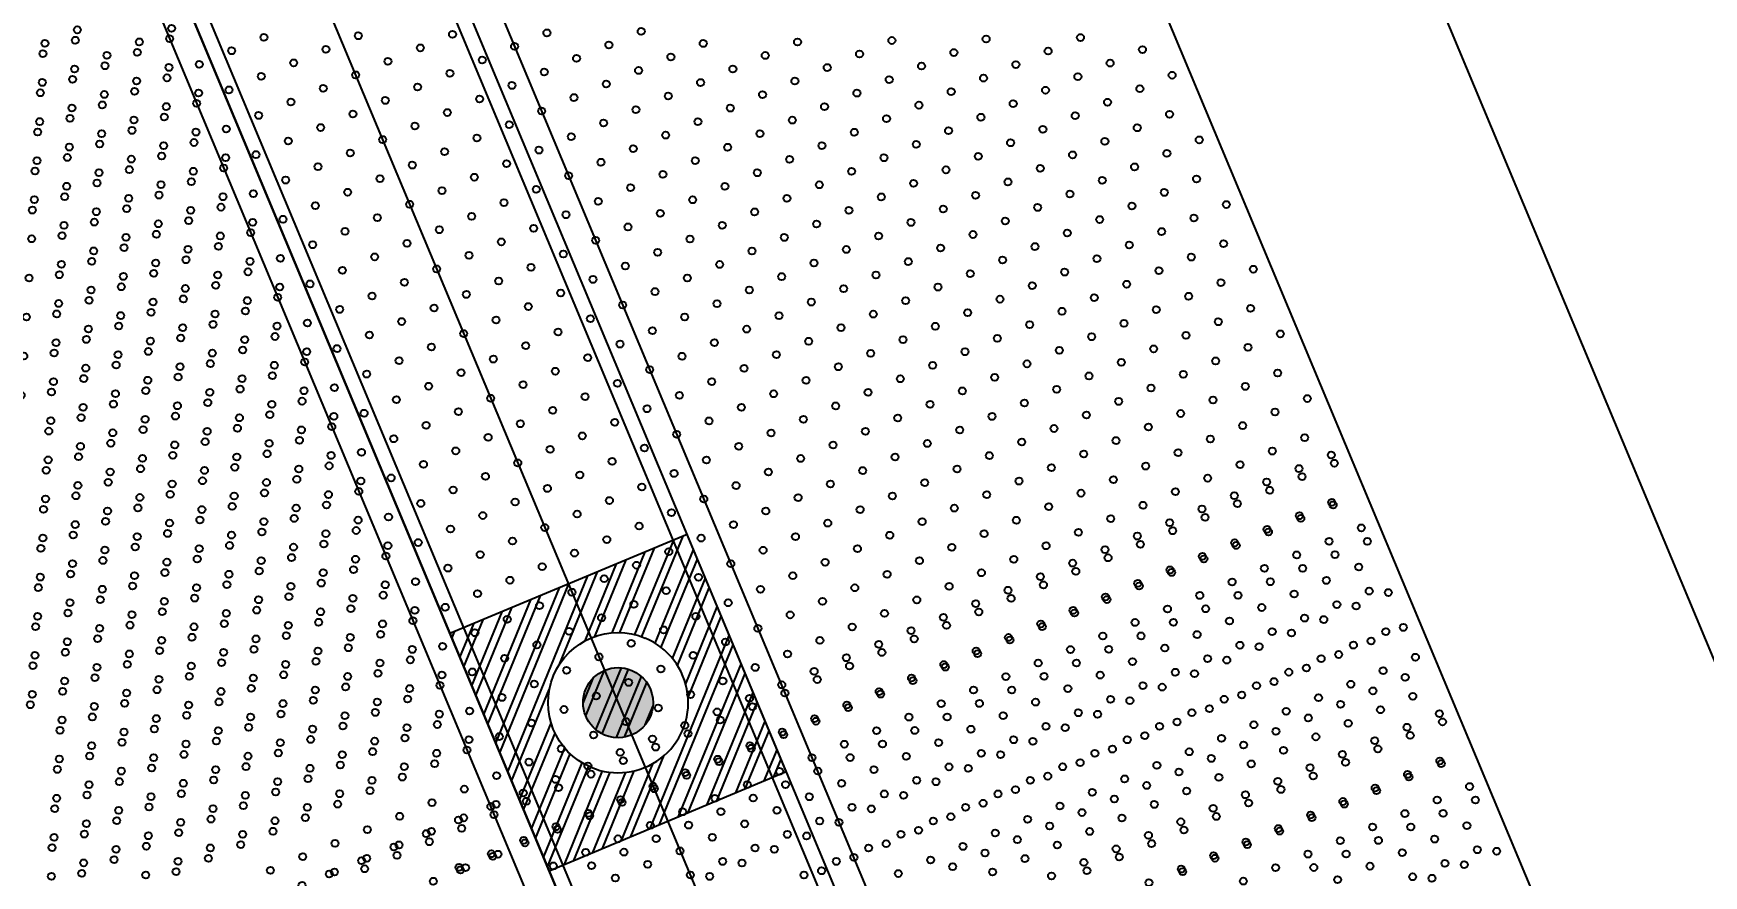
# Model space of a CAD drawing. Header units: millimetres. Extents: x 712803 to 922331, y -1382701 to -1225629.
# Drawn here: x 789818 to 791248, y -1316039 to -1315318 of the extents above; entities that cross this region are included whole.
import ezdxf

# ---------------------------------------------------------------- set-up
doc = ezdxf.new("R2010")
doc.units = ezdxf.units.MM
doc.header["$LTSCALE"] = 10
doc.header["$MEASUREMENT"] = 0
doc.linetypes.add('ACAD_ISO05W100', pattern=[33, 24, -3, 0, -3, 0, -3])
for name, color, linetype in [('I—平顶—分格线', 8, 'Continuous'), ('I—平顶—喷淋', 21, 'Continuous'), ('I—平顶—填充01(线状)', 8, 'Continuous'), ('I—平顶—暖通', 144, 'Continuous'), ('I—平顶—消防设施', 10, 'Continuous'), ('I—平顶—造型', 122, 'Continuous'), ('I—装饰—尺寸标注', 232, 'Continuous')]:
    doc.layers.add(name, color=color, linetype=linetype)
doc.styles.add('ARIAL', font='arial.ttf')
doc.dimstyles.new('XD30', dxfattribs={"dimscale": 30, "dimtxt": 2.5, "dimasz": 1, "dimexe": 1, "dimexo": 1, "dimgap": 0.8, "dimtad": 1, "dimdec": 0, "dimrnd": 5, "dimdsep": 46, "dimtxsty": 'ARIAL', "dimblk1": 'ARCHTICK', "dimblk2": 'ARCHTICK', "dimsah": 1, "dimcen": -0.9, "dimdle": 1, "dimclrd": 256, "dimclre": 256, "dimclrt": 40, "dimaunit": 1, "dimadec": 0, "dimazin": 0, "dimtfac": 0.35, "dimtdec": 0, "dimtix": 1, "dimtmove": 2, "dimatfit": 3, "dimldrblk": 'ARCHTICK', "dimfxl": 0, "dimtvp": 0.8, "dimtolj": 1, "dimtzin": 0, "dimarcsym": 0})

# ---------------------------------------------------------------- blocks, each defined once
blk = doc.blocks.new('_ArchTick')
at = {"color": 0, "linetype": 'ByBlock', "const_width": 0.15}
blk.add_lwpolyline([(-0.5, -0.5), (0.5, 0.5)], dxfattribs=at)
blk = doc.blocks.new('*D1586')
at = {"layer": 'Defpoints', "color": 0, "ltscale": 50, "transparency": 16777216}
for p in [(712802.6, -1325596.1, 277.1), (794966.1, -1327810.6, 276.8), (794557.8, -1327981.3)]:
    blk.add_point(p, dxfattribs=at)
at = {"layer": 'I—装饰—尺寸标注', "lineweight": -2, "ltscale": 50, "transparency": 16777216}
for p, q in [((781534.8, -1296829.9), (794569.3, -1328009)), ((781408, -1296915.4), (781574.1, -1296846)), ((794673.4, -1327932.9), (794530.1, -1327992.9))]:
    blk.add_line(p, q, dxfattribs=at)
at = {"layer": 'I—装饰—尺寸标注', "lineweight": -2, "ltscale": 50, "transparency": 16777216, "xscale": 30, "yscale": 30, "zscale": 30}
for p, rotation in [((781546.4, -1296857.5), 112.6875065896419), ((794557.8, -1327981.3), 292.6875065896419)]:
    blk.add_blockref('_ArchTick', p, dxfattribs=dict(at, rotation=rotation))
at = {"layer": 'I—装饰—尺寸标注', "color": 40, "ltscale": 50, "transparency": 16777216, "insert": (788109.6, -1312395.4), "char_height": 75, "attachment_point": 5, "rotation": 292.6875, "style": 'ARIAL'}
blk.add_mtext('\\A1;33735', dxfattribs=at)
blk = doc.blocks.new('*U1700')
for p, q in [((269.01, 80.59), (3847.14, 80.59)), ((273.75, 75.85), (3842.4, 75.85)), ((273.75, 40.3), (3842.4, 40.3)), ((3847.14, 0), (269.01, 0)), ((3842.4, 4.74), (273.75, 4.74))]:
    blk.add_line(p, q)
blk = doc.blocks.new('上下喷1111')
h = blk.add_hatch(color=256)
h.dxf.hatch_style = 1
edge = h.paths.add_edge_path()
edge.add_arc((0, 0), 0.5, 0, 180)
edge.add_arc((0, 0), 0.5, 180, 360)
at = {"elevation": 0}
for points in [[(-1, 0, -1), (1, 0, 0.084041)], [(-1, 0, 1), (1, 0, -0.084041)]]:
    blk.add_lwpolyline(points, format="xyb", dxfattribs=at)
blk.add_lwpolyline([(0.5, 0, 1), (-0.5, 0, 1)], format="xyb", close=True, dxfattribs=at)
blk = doc.blocks.new('4560')
at = {"layer": 'I—平顶—分格线', "color": 1}
for centre in [(-2960, -20), (-2880, -20), (-2800, -20), (-2720, -20), (-2640, -20), (-2920, -35), (-2840, -35), (-2760, -35), (-2680, -35), (-2600, -35), (-2960, -50), (-2880, -50), (-2800, -50), (-2720, -50), (-2640, -50), (-2920, -65), (-2840, -65), (-2760, -65), (-2680, -65), (-2600, -65), (-2960, -80), (-2880, -80), (-2800, -80), (-2720, -80), (-2640, -80), (-2920, -95), (-2840, -95), (-2760, -95), (-2680, -95), (-2600, -95), (-2960, -110), (-2880, -110), (-2800, -110), (-2720, -110), (-2640, -110), (-2920, -125), (-2840, -125), (-2760, -125), (-2680, -125), (-2960, -140), (-2880, -140), (-2800, -140), (-2720, -140), (-2640, -140), (-2920, -155), (-2840, -155), (-2760, -155), (-2680, -155), (-2960, -170), (-2880, -170), (-2800, -170), (-2720, -170), (-2640, -170), (-2920, -185), (-2840, -185), (-2760, -185), (-2680, -185), (-2960, -200), (-2880, -200), (-2800, -200), (-2720, -200), (-2920, -215), (-2840, -215), (-2760, -215), (-2680, -215), (-2960, -230), (-2880, -230), (-2800, -230), (-2720, -230), (-2920, -245), (-2840, -245), (-2760, -245), (-2680, -245), (-2960, -260), (-2880, -260), (-2800, -260), (-2720, -260), (-2920, -275), (-2840, -275), (-2760, -275), (-2680, -275), (-2960, -290), (-2880, -290), (-2800, -290), (-2720, -290), (-2920, -305), (-2840, -305), (-2760, -305), (-2960, -320), (-2880, -320), (-2800, -320), (-2720, -320), (-2920, -335), (-2840, -335), (-2760, -335), (-2960, -350), (-2880, -350), (-2800, -350), (-2720, -350), (-2920, -365), (-2840, -365), (-2760, -365), (-2960, -380), (-2880, -380), (-2800, -380), (-2720, -380), (-2920, -395), (-2840, -395), (-2760, -395), (-2960, -410), (-2880, -410), (-2800, -410), (-2920, -425), (-2840, -425), (-2760, -425), (-2960, -440), (-2880, -440), (-2800, -440), (-2920, -455), (-2840, -455), (-2760, -455), (-2960, -470), (-2880, -470), (-2800, -470), (-2920, -485), (-2840, -485), (-2960, -500), (-2880, -500), (-2800, -500), (-2920, -515), (-2840, -515), (-2960, -530), (-2880, -530), (-2800, -530), (-2920, -545), (-2840, -545), (-2960, -560), (-2880, -560), (-2800, -560), (-2920, -575), (-2840, -575), (-2960, -590), (-2880, -590), (-2920, -605), (-2840, -605), (-2960, -620), (-2880, -620), (-2920, -635), (-2840, -635), (-2960, -650), (-2880, -650), (-2920, -665), (-2840, -665), (-2960, -680), (-2880, -680), (-2920, -695), (-2960, -710), (-2880, -710), (-2920, -725), (-2960, -740), (-2880, -740), (-2920, -755), (-2960, -770), (-2920, -785), (-2960, -800), (-2920, -815), (-2960, -830), (-2920, -845), (-2960, -860), (-2960, -890), (-2960, -920), (-2960, -950)]:
    blk.add_circle(centre, 3, dxfattribs=at)
blk = doc.blocks.new('30-1')
at = {"layer": 'I—平顶—分格线'}
for centre in [(-905, -805.6), (-875, -805.6), (-920, -835.6), (-890, -835.6), (-860, -835.6), (-830, -835.6), (-800, -835.6), (-935, -865.6), (-905, -865.6), (-875, -865.6), (-845, -865.6), (-815, -865.6), (-785, -865.6), (-755, -865.6), (-725, -865.6), (-950, -895.6), (-920, -895.6), (-890, -895.6), (-860, -895.6), (-830, -895.6), (-800, -895.6), (-770, -895.6), (-740, -895.6), (-710, -895.6), (-680, -895.6), (-650, -895.6), (-965, -925.6), (-935, -925.6), (-905, -925.6), (-875, -925.6), (-845, -925.6), (-815, -925.6), (-785, -925.6), (-755, -925.6), (-725, -925.6), (-695, -925.6), (-665, -925.6), (-635, -925.6), (-605, -925.6), (-575, -925.6), (-950, -955.6), (-920, -955.6), (-890, -955.6), (-860, -955.6), (-830, -955.6), (-800, -955.6), (-770, -955.6), (-740, -955.6), (-710, -955.6), (-680, -955.6), (-650, -955.6), (-620, -955.6), (-590, -955.6), (-560, -955.6), (-530, -955.6), (-500, -955.6), (-965, -985.6), (-935, -985.6), (-905, -985.6), (-875, -985.6), (-845, -985.6), (-815, -985.6), (-785, -985.6), (-755, -985.6), (-725, -985.6), (-695, -985.6), (-665, -985.6), (-635, -985.6), (-605, -985.6), (-575, -985.6), (-545, -985.6), (-515, -985.6), (-485, -985.6), (-455, -985.6), (-425, -985.6), (-980, -1015.6), (-950, -1015.6), (-920, -1015.6), (-890, -1015.6), (-860, -1015.6), (-830, -1015.6), (-800, -1015.6), (-770, -1015.6), (-740, -1015.6), (-710, -1015.6), (-680, -1015.6), (-650, -1015.6), (-620, -1015.6), (-590, -1015.6), (-560, -1015.6), (-530, -1015.6), (-500, -1015.6), (-470, -1015.6), (-440, -1015.6), (-410, -1015.6), (-380, -1015.6), (-995, -1045.6), (-965, -1045.6), (-935, -1045.6), (-905, -1045.6), (-875, -1045.6), (-845, -1045.6), (-815, -1045.6), (-785, -1045.6), (-755, -1045.6), (-725, -1045.6), (-695, -1045.6), (-665, -1045.6), (-635, -1045.6), (-605, -1045.6), (-575, -1045.6), (-545, -1045.6), (-515, -1045.6), (-485, -1045.6), (-455, -1045.6), (-425, -1045.6), (-395, -1045.6), (-365, -1045.6), (-335, -1045.6), (-305, -1045.6), (-1010, -1075.6), (-980, -1075.6), (-950, -1075.6), (-920, -1075.6), (-890, -1075.6), (-860, -1075.6), (-830, -1075.6), (-800, -1075.6), (-770, -1075.6), (-740, -1075.6), (-710, -1075.6), (-680, -1075.6), (-650, -1075.6), (-620, -1075.6), (-590, -1075.6), (-560, -1075.6), (-530, -1075.6), (-500, -1075.6), (-470, -1075.6), (-440, -1075.6), (-410, -1075.6), (-380, -1075.6), (-350, -1075.6), (-320, -1075.6), (-290, -1075.6), (-260, -1075.6), (-230, -1075.6), (-1025, -1105.6), (-995, -1105.6), (-965, -1105.6), (-935, -1105.6), (-905, -1105.6), (-875, -1105.6), (-845, -1105.6), (-815, -1105.6), (-785, -1105.6), (-755, -1105.6), (-725, -1105.6), (-695, -1105.6), (-665, -1105.6), (-635, -1105.6), (-605, -1105.6), (-575, -1105.6), (-545, -1105.6), (-515, -1105.6), (-485, -1105.6), (-455, -1105.6), (-425, -1105.6), (-395, -1105.6), (-365, -1105.6), (-335, -1105.6), (-305, -1105.6), (-275, -1105.6), (-245, -1105.6), (-215, -1105.6), (-185, -1105.6), (-155, -1105.6), (-1040, -1135.6), (-1010, -1135.6), (-980, -1135.6), (-950, -1135.6), (-920, -1135.6), (-890, -1135.6), (-860, -1135.6), (-830, -1135.6), (-800, -1135.6), (-770, -1135.6), (-740, -1135.6), (-710, -1135.6), (-680, -1135.6), (-650, -1135.6), (-620, -1135.6), (-590, -1135.6), (-560, -1135.6), (-530, -1135.6), (-500, -1135.6), (-470, -1135.6), (-440, -1135.6), (-410, -1135.6), (-380, -1135.6), (-350, -1135.6), (-320, -1135.6), (-290, -1135.6), (-260, -1135.6), (-230, -1135.6), (-200, -1135.6), (-170, -1135.6), (-140, -1135.6), (-110, -1135.6), (-80, -1135.6), (-1055, -1165.6), (-1025, -1165.6), (-995, -1165.6), (-965, -1165.6), (-935, -1165.6), (-905, -1165.6), (-875, -1165.6), (-845, -1165.6), (-815, -1165.6), (-785, -1165.6), (-755, -1165.6), (-725, -1165.6), (-695, -1165.6), (-665, -1165.6), (-635, -1165.6), (-605, -1165.6), (-575, -1165.6), (-545, -1165.6), (-515, -1165.6), (-485, -1165.6), (-455, -1165.6), (-425, -1165.6), (-395, -1165.6), (-365, -1165.6), (-335, -1165.6), (-305, -1165.6), (-275, -1165.6), (-245, -1165.6), (-215, -1165.6), (-185, -1165.6), (-155, -1165.6), (-125, -1165.6), (-95, -1165.6), (-65, -1165.6), (-35, -1165.6), (-1070, -1195.6), (-1040, -1195.6), (-1010, -1195.6), (-980, -1195.6), (-950, -1195.6), (-920, -1195.6), (-890, -1195.6), (-860, -1195.6), (-830, -1195.6), (-800, -1195.6), (-770, -1195.6), (-740, -1195.6), (-710, -1195.6), (-680, -1195.6), (-650, -1195.6), (-620, -1195.6), (-590, -1195.6), (-560, -1195.6), (-530, -1195.6), (-500, -1195.6), (-470, -1195.6), (-440, -1195.6), (-410, -1195.6), (-380, -1195.6), (-350, -1195.6), (-320, -1195.6), (-290, -1195.6), (-260, -1195.6), (-230, -1195.6), (-200, -1195.6), (-170, -1195.6), (-140, -1195.6), (-110, -1195.6), (-80, -1195.6), (-50, -1195.6), (-20, -1195.6), (-1085, -1225.6), (-1055, -1225.6), (-1025, -1225.6), (-995, -1225.6), (-965, -1225.6), (-935, -1225.6), (-905, -1225.6), (-875, -1225.6), (-845, -1225.6), (-815, -1225.6), (-785, -1225.6), (-755, -1225.6), (-725, -1225.6), (-695, -1225.6), (-665, -1225.6), (-635, -1225.6), (-605, -1225.6), (-575, -1225.6), (-545, -1225.6), (-515, -1225.6), (-485, -1225.6), (-455, -1225.6), (-425, -1225.6), (-395, -1225.6), (-365, -1225.6), (-335, -1225.6), (-305, -1225.6), (-275, -1225.6), (-245, -1225.6), (-215, -1225.6), (-185, -1225.6), (-155, -1225.6), (-125, -1225.6), (-95, -1225.6), (-65, -1225.6), (-35, -1225.6), (-1100, -1255.6), (-1070, -1255.6), (-1040, -1255.6), (-1010, -1255.6), (-980, -1255.6), (-950, -1255.6), (-920, -1255.6), (-890, -1255.6), (-860, -1255.6), (-830, -1255.6), (-800, -1255.6), (-770, -1255.6), (-740, -1255.6), (-710, -1255.6), (-680, -1255.6), (-650, -1255.6), (-620, -1255.6), (-590, -1255.6), (-560, -1255.6), (-530, -1255.6), (-500, -1255.6), (-470, -1255.6), (-440, -1255.6), (-410, -1255.6), (-380, -1255.6), (-350, -1255.6), (-320, -1255.6), (-290, -1255.6), (-260, -1255.6), (-230, -1255.6), (-200, -1255.6), (-170, -1255.6), (-140, -1255.6), (-110, -1255.6), (-80, -1255.6), (-50, -1255.6), (-20, -1255.6), (-1115, -1285.6), (-1085, -1285.6), (-1055, -1285.6), (-1025, -1285.6), (-995, -1285.6), (-965, -1285.6), (-935, -1285.6), (-905, -1285.6), (-875, -1285.6), (-845, -1285.6), (-815, -1285.6), (-785, -1285.6), (-755, -1285.6), (-725, -1285.6), (-695, -1285.6), (-665, -1285.6), (-635, -1285.6), (-605, -1285.6), (-575, -1285.6), (-545, -1285.6), (-515, -1285.6), (-485, -1285.6), (-455, -1285.6), (-425, -1285.6), (-395, -1285.6), (-365, -1285.6), (-335, -1285.6), (-305, -1285.6), (-275, -1285.6), (-245, -1285.6), (-215, -1285.6), (-185, -1285.6), (-155, -1285.6), (-125, -1285.6), (-95, -1285.6), (-65, -1285.6), (-35, -1285.6), (-1130, -1315.6), (-1100, -1315.6), (-1070, -1315.6), (-1040, -1315.6), (-1010, -1315.6), (-980, -1315.6), (-950, -1315.6), (-920, -1315.6), (-890, -1315.6), (-860, -1315.6), (-830, -1315.6), (-800, -1315.6), (-770, -1315.6), (-740, -1315.6), (-710, -1315.6), (-680, -1315.6), (-650, -1315.6), (-620, -1315.6), (-590, -1315.6), (-560, -1315.6), (-530, -1315.6), (-500, -1315.6), (-470, -1315.6), (-440, -1315.6), (-410, -1315.6), (-380, -1315.6), (-350, -1315.6), (-320, -1315.6), (-290, -1315.6), (-260, -1315.6), (-230, -1315.6), (-200, -1315.6), (-170, -1315.6), (-140, -1315.6), (-110, -1315.6), (-80, -1315.6), (-50, -1315.6), (-20, -1315.6), (-1115, -1345.6), (-1085, -1345.6), (-1055, -1345.6), (-1025, -1345.6), (-995, -1345.6), (-965, -1345.6), (-935, -1345.6), (-905, -1345.6), (-875, -1345.6), (-845, -1345.6), (-815, -1345.6), (-785, -1345.6), (-755, -1345.6), (-725, -1345.6), (-695, -1345.6), (-665, -1345.6), (-635, -1345.6), (-605, -1345.6), (-575, -1345.6), (-545, -1345.6), (-515, -1345.6), (-485, -1345.6), (-455, -1345.6), (-425, -1345.6), (-395, -1345.6), (-365, -1345.6), (-335, -1345.6), (-305, -1345.6), (-275, -1345.6), (-245, -1345.6), (-215, -1345.6), (-185, -1345.6), (-155, -1345.6), (-125, -1345.6), (-95, -1345.6), (-65, -1345.6), (-35, -1345.6), (-1130, -1375.6), (-1100, -1375.6), (-1070, -1375.6), (-1040, -1375.6), (-1010, -1375.6), (-980, -1375.6), (-950, -1375.6), (-920, -1375.6), (-890, -1375.6), (-860, -1375.6), (-830, -1375.6), (-800, -1375.6), (-770, -1375.6), (-740, -1375.6), (-710, -1375.6), (-680, -1375.6), (-650, -1375.6), (-620, -1375.6), (-590, -1375.6), (-560, -1375.6), (-530, -1375.6), (-500, -1375.6), (-470, -1375.6), (-440, -1375.6), (-410, -1375.6), (-380, -1375.6), (-350, -1375.6), (-320, -1375.6), (-290, -1375.6), (-260, -1375.6), (-230, -1375.6), (-200, -1375.6), (-170, -1375.6), (-140, -1375.6), (-110, -1375.6), (-80, -1375.6), (-50, -1375.6), (-20, -1375.6), (-1145, -1405.6), (-1115, -1405.6), (-1085, -1405.6), (-1055, -1405.6), (-1025, -1405.6), (-995, -1405.6), (-965, -1405.6), (-935, -1405.6), (-905, -1405.6), (-875, -1405.6), (-845, -1405.6), (-815, -1405.6), (-785, -1405.6), (-755, -1405.6), (-725, -1405.6), (-695, -1405.6), (-665, -1405.6), (-635, -1405.6), (-605, -1405.6), (-575, -1405.6), (-545, -1405.6), (-515, -1405.6), (-485, -1405.6), (-455, -1405.6), (-425, -1405.6), (-395, -1405.6), (-365, -1405.6), (-335, -1405.6), (-305, -1405.6), (-275, -1405.6), (-245, -1405.6), (-215, -1405.6), (-185, -1405.6), (-155, -1405.6), (-125, -1405.6), (-95, -1405.6), (-65, -1405.6), (-35, -1405.6), (-1160, -1435.6), (-1130, -1435.6), (-1100, -1435.6), (-1070, -1435.6), (-1040, -1435.6), (-1010, -1435.6), (-980, -1435.6), (-950, -1435.6), (-920, -1435.6), (-890, -1435.6), (-860, -1435.6), (-830, -1435.6), (-800, -1435.6), (-770, -1435.6), (-740, -1435.6), (-710, -1435.6), (-680, -1435.6), (-650, -1435.6), (-620, -1435.6), (-590, -1435.6), (-560, -1435.6), (-530, -1435.6), (-500, -1435.6), (-470, -1435.6), (-440, -1435.6), (-410, -1435.6), (-380, -1435.6), (-350, -1435.6), (-320, -1435.6), (-290, -1435.6), (-260, -1435.6), (-230, -1435.6), (-200, -1435.6), (-170, -1435.6), (-140, -1435.6), (-110, -1435.6), (-80, -1435.6), (-50, -1435.6), (-20, -1435.6), (-1145, -1465.6), (-1115, -1465.6), (-1085, -1465.6), (-1055, -1465.6), (-1025, -1465.6), (-995, -1465.6), (-965, -1465.6), (-935, -1465.6), (-905, -1465.6), (-875, -1465.6), (-845, -1465.6), (-815, -1465.6), (-785, -1465.6), (-755, -1465.6), (-725, -1465.6), (-695, -1465.6), (-665, -1465.6), (-635, -1465.6), (-605, -1465.6), (-575, -1465.6), (-545, -1465.6), (-515, -1465.6), (-485, -1465.6), (-455, -1465.6), (-425, -1465.6), (-395, -1465.6), (-365, -1465.6), (-335, -1465.6), (-305, -1465.6), (-275, -1465.6), (-245, -1465.6), (-215, -1465.6), (-185, -1465.6), (-155, -1465.6), (-125, -1465.6), (-95, -1465.6), (-65, -1465.6), (-35, -1465.6), (-1070, -1495.6), (-1040, -1495.6), (-1010, -1495.6), (-980, -1495.6), (-950, -1495.6), (-920, -1495.6), (-890, -1495.6), (-860, -1495.6), (-830, -1495.6), (-800, -1495.6), (-770, -1495.6), (-740, -1495.6), (-710, -1495.6), (-680, -1495.6), (-650, -1495.6), (-620, -1495.6), (-590, -1495.6), (-560, -1495.6), (-530, -1495.6), (-500, -1495.6), (-470, -1495.6), (-440, -1495.6), (-410, -1495.6), (-380, -1495.6), (-350, -1495.6), (-320, -1495.6), (-290, -1495.6), (-260, -1495.6), (-230, -1495.6), (-200, -1495.6), (-170, -1495.6), (-140, -1495.6), (-110, -1495.6), (-80, -1495.6), (-50, -1495.6), (-20, -1495.6), (-995, -1525.6), (-965, -1525.6), (-935, -1525.6), (-905, -1525.6), (-875, -1525.6), (-845, -1525.6), (-815, -1525.6), (-785, -1525.6), (-755, -1525.6), (-725, -1525.6), (-695, -1525.6), (-665, -1525.6), (-635, -1525.6), (-605, -1525.6), (-575, -1525.6), (-545, -1525.6), (-515, -1525.6), (-485, -1525.6), (-455, -1525.6), (-425, -1525.6), (-395, -1525.6), (-365, -1525.6), (-335, -1525.6), (-305, -1525.6), (-275, -1525.6), (-245, -1525.6), (-215, -1525.6), (-185, -1525.6), (-155, -1525.6), (-125, -1525.6), (-95, -1525.6), (-65, -1525.6), (-35, -1525.6), (-920, -1555.6), (-890, -1555.6), (-860, -1555.6), (-830, -1555.6), (-800, -1555.6), (-770, -1555.6), (-740, -1555.6), (-710, -1555.6), (-680, -1555.6), (-650, -1555.6), (-620, -1555.6), (-590, -1555.6), (-560, -1555.6), (-530, -1555.6), (-500, -1555.6), (-470, -1555.6), (-440, -1555.6), (-410, -1555.6), (-380, -1555.6), (-350, -1555.6), (-320, -1555.6), (-290, -1555.6), (-260, -1555.6), (-230, -1555.6), (-200, -1555.6), (-170, -1555.6), (-140, -1555.6), (-110, -1555.6), (-80, -1555.6), (-50, -1555.6), (-20, -1555.6), (-845, -1585.6), (-815, -1585.6), (-785, -1585.6), (-755, -1585.6), (-725, -1585.6), (-695, -1585.6), (-665, -1585.6), (-635, -1585.6), (-605, -1585.6), (-575, -1585.6), (-545, -1585.6), (-515, -1585.6), (-485, -1585.6), (-455, -1585.6), (-425, -1585.6), (-395, -1585.6), (-365, -1585.6), (-335, -1585.6), (-305, -1585.6), (-275, -1585.6), (-245, -1585.6), (-215, -1585.6), (-185, -1585.6), (-155, -1585.6), (-125, -1585.6), (-95, -1585.6), (-65, -1585.6), (-35, -1585.6), (-770, -1615.6), (-740, -1615.6), (-710, -1615.6), (-680, -1615.6), (-650, -1615.6), (-620, -1615.6), (-590, -1615.6), (-560, -1615.6), (-530, -1615.6), (-500, -1615.6), (-470, -1615.6), (-440, -1615.6), (-410, -1615.6), (-380, -1615.6), (-350, -1615.6), (-320, -1615.6), (-290, -1615.6), (-260, -1615.6), (-230, -1615.6), (-200, -1615.6), (-170, -1615.6), (-140, -1615.6), (-110, -1615.6), (-80, -1615.6), (-50, -1615.6), (-20, -1615.6), (-725, -1645.6), (-695, -1645.6), (-665, -1645.6), (-635, -1645.6), (-605, -1645.6), (-575, -1645.6), (-545, -1645.6), (-515, -1645.6), (-485, -1645.6), (-455, -1645.6), (-425, -1645.6), (-395, -1645.6), (-365, -1645.6), (-335, -1645.6), (-305, -1645.6), (-275, -1645.6), (-245, -1645.6), (-215, -1645.6), (-185, -1645.6), (-155, -1645.6), (-125, -1645.6), (-95, -1645.6), (-65, -1645.6), (-35, -1645.6), (-650, -1675.6), (-620, -1675.6), (-590, -1675.6), (-560, -1675.6), (-530, -1675.6), (-500, -1675.6), (-470, -1675.6), (-440, -1675.6), (-410, -1675.6), (-380, -1675.6), (-350, -1675.6), (-320, -1675.6), (-290, -1675.6), (-260, -1675.6), (-230, -1675.6), (-200, -1675.6), (-170, -1675.6), (-140, -1675.6), (-110, -1675.6), (-80, -1675.6), (-50, -1675.6), (-20, -1675.6), (-575, -1705.6), (-545, -1705.6), (-515, -1705.6), (-485, -1705.6), (-455, -1705.6), (-425, -1705.6), (-395, -1705.6), (-365, -1705.6), (-335, -1705.6), (-305, -1705.6), (-275, -1705.6), (-245, -1705.6), (-215, -1705.6), (-185, -1705.6), (-155, -1705.6), (-125, -1705.6), (-95, -1705.6), (-65, -1705.6), (-35, -1705.6), (-500, -1735.6), (-470, -1735.6), (-440, -1735.6), (-410, -1735.6), (-380, -1735.6), (-350, -1735.6), (-320, -1735.6), (-290, -1735.6), (-260, -1735.6), (-230, -1735.6), (-200, -1735.6), (-170, -1735.6), (-140, -1735.6), (-110, -1735.6), (-80, -1735.6), (-50, -1735.6), (-20, -1735.6), (-425, -1765.6), (-395, -1765.6), (-365, -1765.6), (-335, -1765.6), (-305, -1765.6), (-275, -1765.6), (-245, -1765.6), (-215, -1765.6), (-185, -1765.6), (-155, -1765.6), (-125, -1765.6), (-95, -1765.6), (-65, -1765.6), (-35, -1765.6), (-350, -1795.6), (-320, -1795.6), (-290, -1795.6), (-260, -1795.6), (-230, -1795.6), (-200, -1795.6), (-170, -1795.6), (-140, -1795.6), (-110, -1795.6), (-80, -1795.6), (-50, -1795.6), (-20, -1795.6), (-305, -1825.6), (-275, -1825.6), (-245, -1825.6), (-215, -1825.6), (-185, -1825.6), (-155, -1825.6), (-125, -1825.6), (-95, -1825.6), (-65, -1825.6), (-35, -1825.6), (-320, -1855.6), (-290, -1855.6), (-260, -1855.6), (-230, -1855.6), (-200, -1855.6), (-170, -1855.6), (-140, -1855.6), (-110, -1855.6), (-80, -1855.6), (-50, -1855.6), (-20, -1855.6), (-335, -1885.6), (-305, -1885.6), (-275, -1885.6), (-245, -1885.6), (-215, -1885.6), (-185, -1885.6), (-155, -1885.6), (-125, -1885.6), (-95, -1885.6), (-65, -1885.6), (-35, -1885.6), (-350, -1915.6), (-320, -1915.6), (-290, -1915.6), (-260, -1915.6), (-230, -1915.6), (-200, -1915.6), (-170, -1915.6), (-140, -1915.6), (-110, -1915.6), (-80, -1915.6), (-50, -1915.6), (-20, -1915.6), (-335, -1945.6), (-305, -1945.6), (-275, -1945.6), (-245, -1945.6), (-215, -1945.6), (-185, -1945.6), (-155, -1945.6), (-125, -1945.6), (-95, -1945.6), (-65, -1945.6), (-35, -1945.6), (-350, -1975.6), (-320, -1975.6), (-290, -1975.6), (-260, -1975.6), (-230, -1975.6), (-200, -1975.6), (-170, -1975.6), (-140, -1975.6), (-110, -1975.6), (-80, -1975.6), (-50, -1975.6), (-20, -1975.6), (-365, -2005.6), (-335, -2005.6), (-305, -2005.6), (-275, -2005.6), (-245, -2005.6), (-215, -2005.6), (-185, -2005.6), (-155, -2005.6), (-125, -2005.6), (-95, -2005.6), (-65, -2005.6), (-35, -2005.6), (-380, -2035.6), (-350, -2035.6), (-320, -2035.6), (-290, -2035.6), (-260, -2035.6), (-230, -2035.6), (-200, -2035.6), (-170, -2035.6), (-140, -2035.6), (-110, -2035.6), (-80, -2035.6), (-50, -2035.6), (-20, -2035.6), (-395, -2065.6), (-365, -2065.6), (-335, -2065.6), (-305, -2065.6), (-275, -2065.6), (-245, -2065.6), (-215, -2065.6), (-185, -2065.6), (-155, -2065.6), (-125, -2065.6), (-95, -2065.6), (-65, -2065.6), (-35, -2065.6), (-320, -2095.6), (-290, -2095.6), (-260, -2095.6), (-230, -2095.6), (-200, -2095.6), (-170, -2095.6), (-140, -2095.6), (-110, -2095.6), (-80, -2095.6), (-50, -2095.6), (-20, -2095.6)]:
    blk.add_circle(centre, 3, dxfattribs=at)

msp = doc.modelspace()

# ---------------------------------------------------------------- hatches: boundary and pattern name
at = {"layer": 'I—平顶—填充01(线状)', "extrusion": (0.000109945, 4.5974e-05, 1)}
h = msp.add_hatch(dxfattribs=at)
h.set_pattern_fill('ANSI32', color=256, scale=50, angle=0.0069)
h.set_pattern_definition([(67.696116, (788037.75, -1347464.275), (-17.3472, 7.115979), []), (67.696116, (788045.904, -1347460.864), (-17.3472, 7.115979), [])])
h.paths.add_polyline_path([(790377.5, -1315747.3), (790174.5, -1315832.2), (790259.4, -1316035.2), (790462.4, -1315950.3)])
edge = h.paths.add_edge_path(flags=16)
edge.add_arc((790318.5, -1315891.2), 60, 247.2435, 427.2435)
edge = h.paths.add_edge_path(flags=16)
edge.add_arc((790318.5, -1315891.2), 60, 67.2435, 247.2435, ccw=False)
edge = h.paths.add_edge_path(flags=16)
edge.add_arc((790318.5, -1315891.2), 30, 247.2435, 427.2435, ccw=False)
edge.add_arc((790318.5, -1315891.2), 30, 67.2435, 247.2435, ccw=False)

# ---------------------------------------------------------------- linework, layer by layer
at = {"layer": 'I—平顶—分格线', "extrusion": (0.000109945, 4.5974e-05, 1), "elevation": 26.2}
for points in [[(790785, -1314726.1), (794553.4, -1323737.3)], [(790582, -1314811), (794353.4, -1323829.1)], [(792348.5, -1324659.4), (788577.2, -1315641.2)]]:
    msp.add_lwpolyline(points, dxfattribs=at)
at = {"layer": 'I—平顶—消防设施', "linetype": 'ACAD_ISO05W100', "extrusion": (0.000109945, 4.5974e-05, 1), "const_width": 20, "elevation": 26.2}
msp.add_lwpolyline([(791056.1, -1314467.2), (786000.5, -1316581.6)], dxfattribs=at)
at = {"layer": 'I—平顶—造型', "extrusion": (0.000109945, 4.5974e-05, 1)}
for p, q in [((790097.7, -1315013.5, 103.4), (793866.1, -1324024.7, -0.2)), ((790071.7, -1315016.2, 103.5), (793843.1, -1324034.4, -0.2)), ((789871.7, -1315108, 103.4), (793640.1, -1324119.3, -0.2)), ((789848.6, -1315117.6, 103.4), (793617, -1324128.9, -0.2))]:
    msp.add_line(p, q, dxfattribs=at)
at = {"layer": 'I—平顶—造型', "extrusion": (0.000109945, 4.5974e-05, 1), "elevation": 26.2}
msp.add_lwpolyline([(791089.6, -1314547.2), (786033.9, -1316661.5)], dxfattribs=at)
at = {"layer": 'I—平顶—造型', "extrusion": (0.000109945, 4.5974e-05, 1), "elevation": 26.5}
msp.add_lwpolyline([(790377.5, -1315747.3), (790174.5, -1315832.2), (790259.4, -1316035.2), (790462.4, -1315950.3)], close=True, dxfattribs=at)

# ---------------------------------------------------------------- block references
at = {"layer": 'I—平顶—分格线', "extrusion": (0.000109945, 4.5974e-05, 1)}
for name, p, rotation in [('30-1', (789400.7, -1313981.9, 26.2), 22.69420997310895), ('30-1', (790350.1, -1314243.4, 26.2), 22.69420997310895), ('4560', (791374.4, -1318701.4, 26.2), 292.694209973109)]:
    msp.add_blockref(name, p, dxfattribs=dict(at, rotation=rotation))
at = {"layer": 'I—平顶—分格线', "extrusion": (0.000109949, 4.59643e-05, 1), "rotation": 292.6891386025158}
msp.add_blockref('4560', (792089.4, -1318402.5, 26.2), dxfattribs=at)
at = {"layer": 'I—平顶—喷淋', "extrusion": (0.000109955, 4.59631e-05, 1), "xscale": -60.0000000000006, "yscale": 60.00000000000072, "zscale": 60.00000000000068, "rotation": 247.2435363131229}
msp.add_blockref('上下喷1111', (790318.5, -1315891.3, 26.5), dxfattribs=at)
at = {"layer": 'I—平顶—暖通', "extrusion": (0.000109945, 4.5974e-05, 1), "xscale": 2.729779411674137, "yscale": 2.729779411674137, "zscale": 2.729779411674137, "rotation": 292.6962276811273}
msp.add_blockref('*U1700', (789588.3, -1314430.5, -25.6), dxfattribs=at)

# ---------------------------------------------------------------- dimensions: what is measured, and where the dimension line sits
at = {"layer": 'I—装饰—尺寸标注', "color": 6, "ltscale": 50}
dim = msp.add_linear_dim(base=(794557.8, -1327981.3, -277.1), p1=(712802.6, -1325596.1), p2=(794966.1, -1327810.6, -0.3), angle=292.6875, dimstyle='XD30', dxfattribs=at)
dim.commit()
dim.dimension.update_dxf_attribs({"geometry": '*D1586', "text_midpoint": (788109.6, -1312395.4, -277.1)})

doc.saveas('drawing.dxf')
